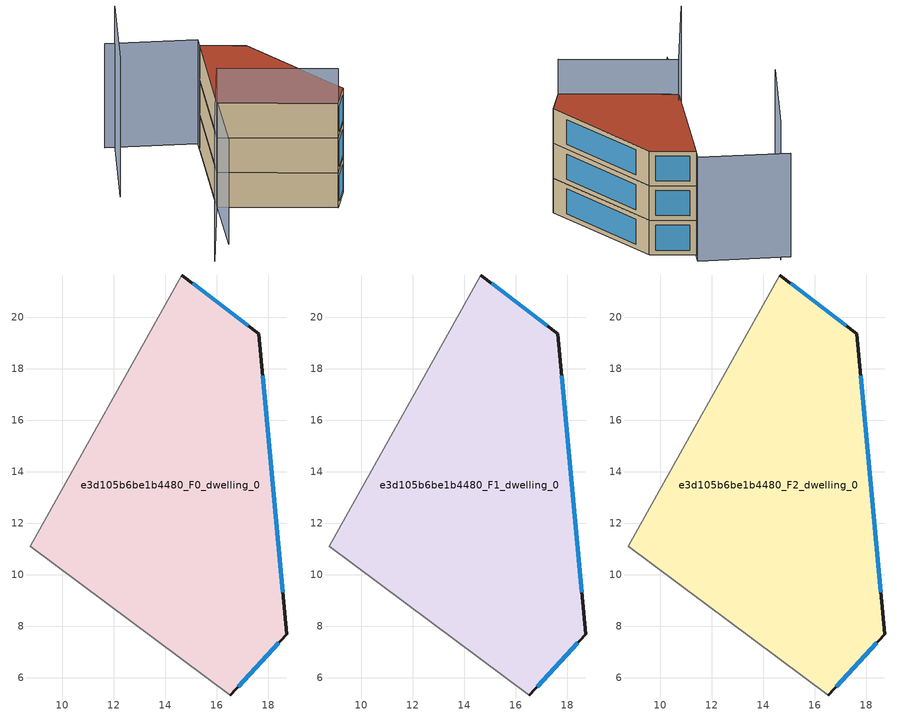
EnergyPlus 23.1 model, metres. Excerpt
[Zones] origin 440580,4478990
e3d105b6be1b4480_F0_dwelling_0
 floor ground (EU_floor_Construction): 17.63,19.36 18.71,7.69 16.52,5.33 8.75,11.12 14.64,21.65 z0
 wall outside (EU_wall_Construction): 16.52,5.33 18.71,7.69 17.63,19.36 14.64,21.65 z0:3
 wall adiabatic (EU_wall_Construction): 14.64,21.65 8.75,11.12 16.52,5.33 z0:3
 window (EU_Window_Construction): 17.21,19.68 15.06,21.33 / 18.56,9.31 17.78,17.74 / 16.83,5.65 18.41,7.37 z0.42:2.58
e3d105b6be1b4480_F1_dwelling_0
 floor to e3d105b6be1b4480_F0_dwelling_0 (EU_floor_Construction): 17.63,19.36 18.71,7.69 16.52,5.33 8.75,11.12 14.64,21.65 z3
 wall outside (EU_wall_Construction): 16.52,5.33 18.71,7.69 17.63,19.36 14.64,21.65 z3:6
 wall adiabatic (EU_wall_Construction): 14.64,21.65 8.75,11.12 16.52,5.33 z3:6
 window (EU_Window_Construction): 17.21,19.68 15.06,21.33 / 18.56,9.31 17.78,17.74 / 16.83,5.65 18.41,7.37 z3.42:5.58
e3d105b6be1b4480_F2_dwelling_0
 floor to e3d105b6be1b4480_F1_dwelling_0 (EU_floor_Construction): 17.63,19.36 18.71,7.69 16.52,5.33 8.75,11.12 14.64,21.65 z6
 wall outside (EU_wall_Construction): 16.52,5.33 18.71,7.69 17.63,19.36 14.64,21.65 z6:9
 wall adiabatic (EU_wall_Construction): 14.64,21.65 8.75,11.12 16.52,5.33 z6:9
 window (EU_Window_Construction): 17.21,19.68 15.06,21.33 / 18.56,9.31 17.78,17.74 / 16.83,5.65 18.41,7.37 z6.42:8.58
 roof outside (EU_roof_Construction): 16.52,5.33 18.71,7.69 17.63,19.36 14.64,21.65 8.75,11.12 z9
shading: 2.02,2.08 8.75,11.11 / 8.75,11.11 16.52,5.33 / 9.69,26.4 3.73,17.36 z0:12; 8.68,26.35 15.23,22.7 / 15.23,22.7 4.99,4.28 z0:9
[Building]
EU S2 Campaign: North Axis=0; Terrain=City; Solar Distribution=FullExterior
[Site:Location]
Madrid: Latitude=40.5; Longitude=-3.5; Time Zone=1; Elevation=609
[SizingPeriod:WeatherFileDays]
AnnualSizingPeriod: Begin Month=1; Begin Day of Month=1; End Month=12; End Day of Month=31; Day of Week for Start Day=Monday; Use Weather File Daylight Saving Period=No; Use Weather File Rain and Snow Indicators=No
[MATERIAL]
EU_InternalMass_Material: Roughness=MediumRough; Thickness=0.1; Conductivity=1; Density=1800; Specific Heat=900; Thermal Absorptance=0.9; Solar Absorptance=0.7; Visible Absorptance=0.7
[MATERIAL:NOMASS] Roughness=MediumRough; Thermal Absorptance=0.9; Solar Absorptance=0.7; Visible Absorptance=0.7
Name | Thermal Resistance
EU_wall_NoMass | 1.60022
EU_roof_NoMass | 1.57597
EU_floor_NoMass | 0.470652
[WINDOWMATERIAL:SIMPLEGLAZINGSYSTEM]
EU_Window_SimpleGlazing: UFactor=3.28802; Solar Heat Gain Coefficient=0.85; Visible Transmittance=0.85
[CONSTRUCTION]
EU_wall_Construction: EU_wall_NoMass
EU_roof_Construction: EU_roof_NoMass
EU_floor_Construction: EU_floor_NoMass
EU_Window_Construction: EU_Window_SimpleGlazing
EU_InternalMass_Construction: EU_InternalMass_Material
[ZONE] Type=1; Multiplier=1; Ceiling Height=autocalculate; Floor Area=autocalculate; Part of Total Floor Area=Yes
Name | Volume
e3d105b6be1b4480_F0_dwelling_0 | 282.695
e3d105b6be1b4480_F1_dwelling_0; e3d105b6be1b4480_F2_dwelling_0 | 282.696
[INTERNALMASS] Construction=EU_InternalMass_Construction; Surface Area=94.2319
Name | Zone or ZoneList
e3d105b6be1b4480_F0_dwelling_0_EU_InternalMass | e3d105b6be1b4480_F0_dwelling_0
e3d105b6be1b4480_F1_dwelling_0_EU_InternalMass | e3d105b6be1b4480_F1_dwelling_0
e3d105b6be1b4480_F2_dwelling_0_EU_InternalMass | e3d105b6be1b4480_F2_dwelling_0
[OTHEREQUIPMENT] Fuel Type=Electricity; Design Level Calculation Method=Watts/Area; Power per Zone Floor Area=1; Fraction Latent=0; Fraction Radiant=0; Fraction Lost=0; Carbon Dioxide Generation Rate=0; EndUse Subcategory=EU_Step8_InternalGains
Name | Zone or ZoneList or Space or SpaceList | Schedule
EU_Step8_InternalGain_e3d105b6be1b4480_F0_dwelling_0_f000 | e3d105b6be1b4480_F0_dwelling_0 | EU_Step8_GainSchedule_e3d105b6be1b4480_F0_dwelling_0_f000
EU_Step8_InternalGain_e3d105b6be1b4480_F1_dwelling_0_f000 | e3d105b6be1b4480_F1_dwelling_0 | EU_Step8_GainSchedule_e3d105b6be1b4480_F1_dwelling_0_f000
EU_Step8_InternalGain_e3d105b6be1b4480_F2_dwelling_0_f000 | e3d105b6be1b4480_F2_dwelling_0 | EU_Step8_GainSchedule_e3d105b6be1b4480_F2_dwelling_0_f000
[ZONEVENTILATION:DESIGNFLOWRATE] Schedule=EU_AlwaysOn; Design Flow Rate Calculation Method=AirChanges/Hour; Air Changes per Hour=0.480704; Ventilation Type=Natural; Fan Pressure Rise=0; Fan Total Efficiency=1; Constant Term Coefficient=1; Temperature Term Coefficient=0; Velocity Term Coefficient=0; Velocity Squared Term Coefficient=0; Minimum Indoor Temperature=-100; Maximum Indoor Temperature=100; Delta Temperature=-100; Minimum Outdoor Temperature=-100; Maximum Outdoor Temperature=100; Maximum Wind Speed=40
Name | Zone or ZoneList or Space or SpaceList
EU_ConstantAir_e3d105b6be1b4480_F0_dwelling_0 | e3d105b6be1b4480_F0_dwelling_0
EU_ConstantAir_e3d105b6be1b4480_F1_dwelling_0 | e3d105b6be1b4480_F1_dwelling_0
EU_ConstantAir_e3d105b6be1b4480_F2_dwelling_0 | e3d105b6be1b4480_F2_dwelling_0
[HVACTEMPLATE:THERMOSTAT] Constant Heating Setpoint=20; Constant Cooling Setpoint=50
EU_HeatOnly_e3d105b6be1b4480_F0_dwelling_0; EU_HeatOnly_e3d105b6be1b4480_F1_dwelling_0; EU_HeatOnly_e3d105b6be1b4480_F2_dwelling_0
[HVACTEMPLATE:ZONE:IDEALLOADSAIRSYSTEM] System Availability Schedule=EU_AlwaysOn; Maximum Heating Supply Air Temperature=50; Minimum Cooling Supply Air Temperature=13; Maximum Heating Supply Air Humidity Ratio=0.0156; Minimum Cooling Supply Air Humidity Ratio=0.0077; Heating Limit=NoLimit; Cooling Limit=NoLimit; Heating Availability Schedule=EU_AlwaysOn; Cooling Availability Schedule=EU_CoolingOff; Dehumidification Control Type=ConstantSensibleHeatRatio; Cooling Sensible Heat Ratio=0.7; Dehumidification Setpoint=60; Humidification Control Type=None; Humidification Setpoint=30; Outdoor Air Method=None; Outdoor Air Flow Rate per Person=0.00944; Outdoor Air Flow Rate per Zone Floor Area=0; Outdoor Air Flow Rate per Zone=0; Demand Controlled Ventilation Type=None; Outdoor Air Economizer Type=NoEconomizer; Heat Recovery Type=None; Sensible Heat Recovery Effectiveness=0.7; Latent Heat Recovery Effectiveness=0.65
Name | Template Thermostat
e3d105b6be1b4480_F0_dwelling_0 | EU_HeatOnly_e3d105b6be1b4480_F0_dwelling_0
e3d105b6be1b4480_F1_dwelling_0 | EU_HeatOnly_e3d105b6be1b4480_F1_dwelling_0
e3d105b6be1b4480_F2_dwelling_0 | EU_HeatOnly_e3d105b6be1b4480_F2_dwelling_0
[SIZING:ZONE] Zone Cooling Design Supply Air Temperature Input Method=SupplyAirTemperature; Zone Cooling Design Supply Air Temperature=13; Zone Heating Design Supply Air Temperature Input Method=SupplyAirTemperature; Zone Heating Design Supply Air Temperature=50; Zone Cooling Design Supply Air Humidity Ratio=0.008; Zone Heating Design Supply Air Humidity Ratio=0.008; Cooling Design Air Flow Method=DesignDay; Cooling Design Air Flow Rate=0; Cooling Minimum Air Flow per Zone Floor Area=0.000762; Cooling Minimum Air Flow=0; Cooling Minimum Air Flow Fraction=0.2; Heating Design Air Flow Method=DesignDay; Heating Design Air Flow Rate=0; Heating Maximum Air Flow per Zone Floor Area=0.002032; Heating Maximum Air Flow=0.141576; Heating Maximum Air Flow Fraction=0.3; Account for Dedicated Outdoor Air System=No; Dedicated Outdoor Air System Control Strategy=NeutralSupplyAir; Dedicated Outdoor Air Low Setpoint Temperature for Design=autosize; Dedicated Outdoor Air High Setpoint Temperature for Design=autosize; Zone Load Sizing Method=Sensible Load Only No Latent Load; Zone Latent Cooling Design Supply Air Humidity Ratio Input Method=HumidityRatioDifference; Zone Cooling Design Supply Air Humidity Ratio Difference=0.005; Zone Latent Heating Design Supply Air Humidity Ratio Input Method=HumidityRatioDifference; Zone Humidification Design Supply Air Humidity Ratio Difference=0.005
e3d105b6be1b4480_F0_dwelling_0; e3d105b6be1b4480_F1_dwelling_0; e3d105b6be1b4480_F2_dwelling_0
[SCHEDULE:CONSTANT]
Name | Hourly Value
EU_AlwaysOn | 1
EU_CoolingOff | 0
[SCHEDULE:FILE] Column Number=1; Rows to Skip at Top=0; Number of Hours of Data=8760; Column Separator=Comma; Interpolate to Timestep=No; Minutes per Item=60; Adjust Schedule for Daylight Savings=Yes
Name | File
EU_Step8_GainSchedule_e3d105b6be1b4480_F0_dwelling_0_f000 | ../../schedules/e3d105b6be1b4480/e3d105b6be1b4480_F0_dwelling_0_f000_gain.csv
EU_Step8_GainSchedule_e3d105b6be1b4480_F1_dwelling_0_f000 | ../../schedules/e3d105b6be1b4480/e3d105b6be1b4480_F1_dwelling_0_f000_gain.csv
EU_Step8_GainSchedule_e3d105b6be1b4480_F2_dwelling_0_f000 | ../../schedules/e3d105b6be1b4480/e3d105b6be1b4480_F2_dwelling_0_f000_gain.csv
